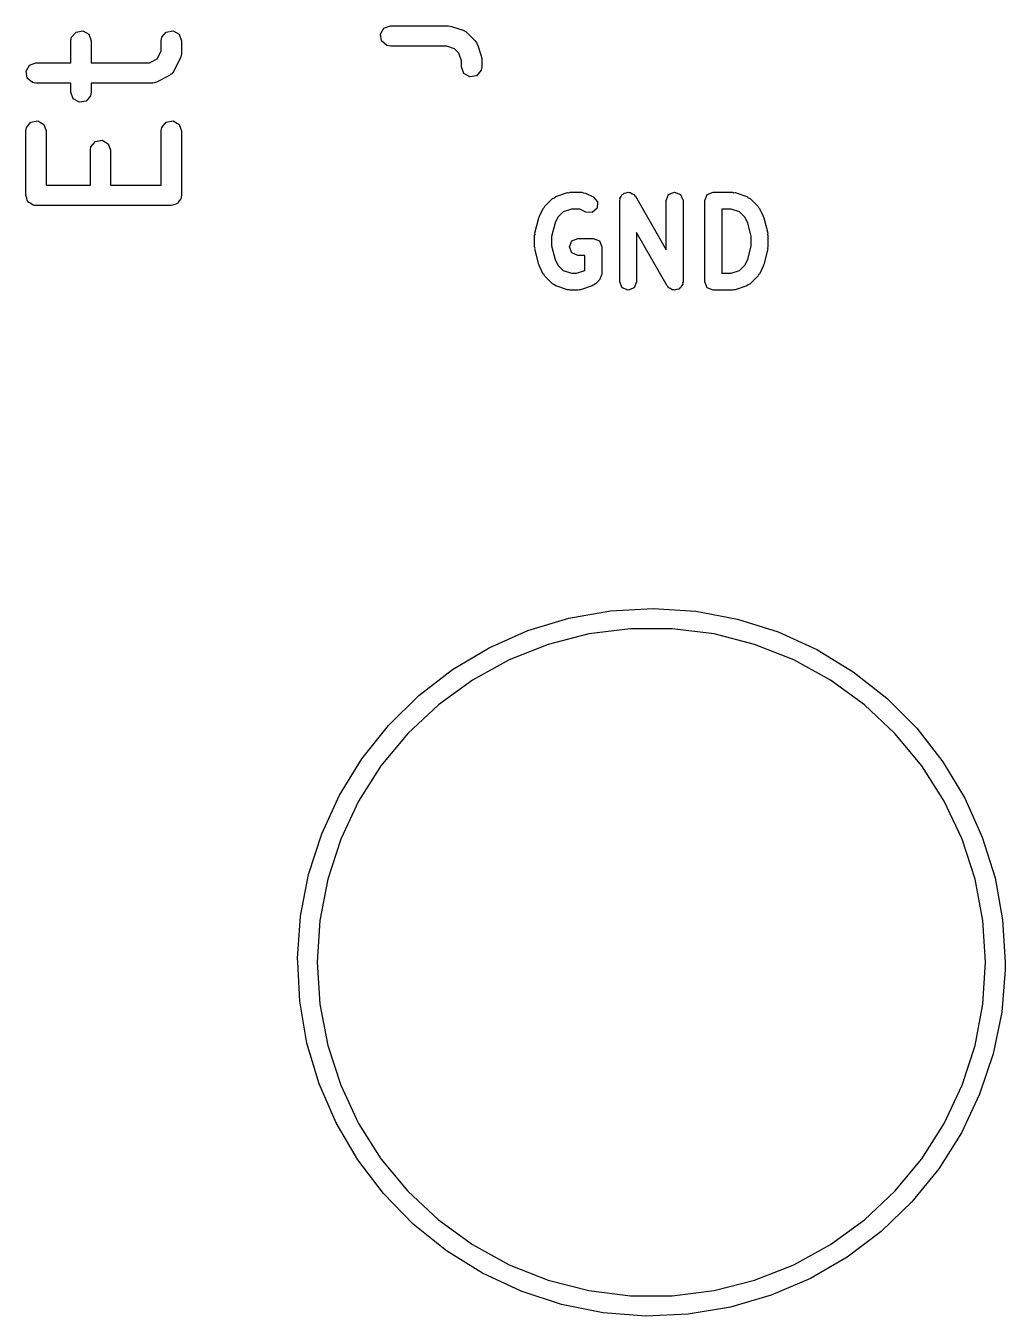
# Model space of a CAD drawing. Extents: x 83.4 to 116.6, y -116.6 to -83.4.
# Drawn here: x 109.38 to 116.61, y -116.61 to -107.08 of the extents above; entities that cross this region are included whole.
import ezdxf

# ---------------------------------------------------------------- set-up
doc = ezdxf.new("R2010")
doc.units = 0
doc.layers.add('BLACK', color=7, linetype='CONTINUOUS')

msp = doc.modelspace()

# ---------------------------------------------------------------- linework, layer by layer
at = {"layer": 'BLACK', "linetype": 'CONTINUOUS'}
for p, q in [((109.711, -107.19), (109.715, -107.165)), ((109.715, -107.165), (109.748, -107.126)), ((109.748, -107.126), (109.799, -107.117)), ((109.799, -107.117), (109.843, -107.142)), ((109.843, -107.142), (109.861, -107.19)), ((110.377, -107.19), (110.382, -107.165)), ((110.382, -107.165), (110.415, -107.126)), ((110.415, -107.126), (110.465, -107.117)), ((110.465, -107.117), (110.51, -107.142)), ((110.51, -107.142), (110.527, -107.19)), ((111.998, -107.142), (112.023, -107.098)), ((112.006, -107.192), (111.998, -107.142)), ((112.023, -107.098), (112.071, -107.08)), ((112.071, -107.08), (112.5, -107.08)), ((112.5, -107.08), (112.522, -107.084)), ((112.522, -107.084), (112.524, -107.084)), ((112.524, -107.084), (112.609, -107.112)), ((112.609, -107.112), (112.632, -107.125)), ((112.632, -107.125), (112.635, -107.129)), ((112.635, -107.129), (112.639, -107.131)), ((112.639, -107.131), (112.696, -107.188)), ((109.711, -107.354), (109.711, -107.19)), ((109.861, -107.19), (109.861, -107.354)), ((110.349, -107.325), (110.377, -107.268)), ((110.377, -107.268), (110.377, -107.19)), ((110.527, -107.19), (110.527, -107.286)), ((112.046, -107.225), (112.006, -107.192)), ((112.071, -107.23), (112.046, -107.225)), ((112.488, -107.23), (112.071, -107.23)), ((112.545, -107.249), (112.488, -107.23)), ((112.577, -107.281), (112.545, -107.249)), ((112.696, -107.188), (112.711, -107.209)), ((112.711, -107.209), (112.711, -107.213)), ((112.711, -107.213), (112.714, -107.217)), ((112.714, -107.217), (112.743, -107.303)), ((109.404, -107.371), (109.452, -107.354)), ((109.452, -107.354), (109.711, -107.354)), ((109.861, -107.354), (110.292, -107.354)), ((110.292, -107.354), (110.349, -107.325)), ((110.519, -107.319), (110.472, -107.414)), ((110.52, -107.315), (110.519, -107.319)), ((110.523, -107.311), (110.52, -107.315)), ((110.527, -107.286), (110.523, -107.311)), ((112.596, -107.339), (112.577, -107.281)), ((112.596, -107.384), (112.596, -107.339)), ((112.743, -107.303), (112.746, -107.325)), ((112.746, -107.325), (112.746, -107.326)), ((112.746, -107.326), (112.746, -107.384)), ((109.379, -107.416), (109.404, -107.371)), ((109.387, -107.466), (109.379, -107.416)), ((110.438, -107.448), (110.343, -107.496)), ((110.446, -107.44), (110.438, -107.448)), ((110.456, -107.435), (110.446, -107.44)), ((110.472, -107.414), (110.456, -107.435)), ((112.614, -107.432), (112.596, -107.384)), ((112.658, -107.457), (112.614, -107.432)), ((112.709, -107.449), (112.658, -107.457)), ((112.742, -107.409), (112.709, -107.449)), ((112.746, -107.384), (112.742, -107.409)), ((109.427, -107.499), (109.387, -107.466)), ((109.452, -107.504), (109.427, -107.499)), ((109.711, -107.504), (109.452, -107.504)), ((109.711, -107.571), (109.711, -107.504)), ((110.31, -107.504), (109.861, -107.504)), ((109.861, -107.504), (109.861, -107.571)), ((110.314, -107.502), (110.31, -107.504)), ((110.318, -107.503), (110.314, -107.502)), ((110.343, -107.496), (110.318, -107.503)), ((109.728, -107.62), (109.711, -107.571)), ((109.773, -107.645), (109.728, -107.62)), ((109.823, -107.636), (109.773, -107.645)), ((109.856, -107.597), (109.823, -107.636)), ((109.861, -107.571), (109.856, -107.597)), ((109.377, -107.857), (109.382, -107.831)), ((109.382, -107.831), (109.415, -107.792)), ((109.415, -107.792), (109.465, -107.783)), ((109.465, -107.783), (109.51, -107.809)), ((109.51, -107.809), (109.527, -107.857)), ((110.377, -107.857), (110.382, -107.831)), ((110.382, -107.831), (110.415, -107.792)), ((110.415, -107.792), (110.465, -107.783)), ((110.465, -107.783), (110.51, -107.809)), ((110.51, -107.809), (110.527, -107.857)), ((109.377, -108.333), (109.377, -107.857)), ((109.527, -107.857), (109.527, -108.258)), ((109.858, -107.974), (109.891, -107.935)), ((109.891, -107.935), (109.942, -107.926)), ((109.942, -107.926), (109.986, -107.952)), ((110.377, -108.258), (110.377, -107.857)), ((110.527, -107.857), (110.527, -108.333)), ((109.854, -108), (109.858, -107.974)), ((109.854, -108.258), (109.854, -108)), ((109.986, -107.952), (110.004, -108)), ((110.004, -108), (110.004, -108.258)), ((109.527, -108.258), (109.854, -108.258)), ((110.004, -108.258), (110.377, -108.258)), ((113.295, -108.341), (113.38, -108.312)), ((113.38, -108.312), (113.39, -108.313)), ((113.39, -108.313), (113.4, -108.309)), ((113.4, -108.309), (113.486, -108.309)), ((113.486, -108.309), (113.499, -108.314)), ((113.499, -108.314), (113.514, -108.316)), ((113.514, -108.316), (113.571, -108.344)), ((113.792, -108.324), (113.798, -108.317)), ((113.798, -108.317), (113.814, -108.315)), ((113.814, -108.315), (113.829, -108.309)), ((113.829, -108.309), (113.837, -108.312)), ((113.837, -108.312), (113.845, -108.311)), ((113.845, -108.311), (113.858, -108.321)), ((114.127, -108.327), (114.171, -108.309)), ((114.171, -108.309), (114.216, -108.327)), ((114.413, -108.327), (114.457, -108.309)), ((114.457, -108.309), (114.6, -108.309)), ((114.6, -108.309), (114.61, -108.313)), ((114.61, -108.313), (114.62, -108.312)), ((114.62, -108.312), (114.705, -108.341)), ((109.384, -108.352), (109.377, -108.333)), ((109.387, -108.371), (109.384, -108.352)), ((109.393, -108.375), (109.387, -108.371)), ((109.395, -108.382), (109.393, -108.375)), ((109.412, -108.391), (109.395, -108.382)), ((109.427, -108.404), (109.412, -108.391)), ((109.436, -108.406), (109.427, -108.404)), ((109.439, -108.407), (109.436, -108.406)), ((109.443, -108.407), (109.439, -108.407)), ((109.452, -108.408), (109.443, -108.407)), ((110.452, -108.408), (109.452, -108.408)), ((110.471, -108.402), (110.452, -108.408)), ((110.49, -108.398), (110.471, -108.402)), ((110.494, -108.393), (110.49, -108.398)), ((110.501, -108.391), (110.494, -108.393)), ((110.51, -108.374), (110.501, -108.391)), ((110.523, -108.359), (110.51, -108.374)), ((110.525, -108.349), (110.523, -108.359)), ((110.526, -108.346), (110.525, -108.349)), ((110.527, -108.333), (110.526, -108.343)), ((110.526, -108.343), (110.526, -108.346)), ((113.213, -108.413), (113.27, -108.356)), ((113.27, -108.356), (113.284, -108.35)), ((113.284, -108.35), (113.295, -108.341)), ((113.571, -108.344), (113.602, -108.38)), ((113.602, -108.38), (113.599, -108.428)), ((113.766, -108.371), (113.769, -108.363)), ((113.766, -108.971), (113.766, -108.371)), ((113.768, -108.355), (113.778, -108.342)), ((113.769, -108.363), (113.768, -108.355)), ((113.778, -108.342), (113.784, -108.327)), ((113.784, -108.327), (113.792, -108.324)), ((113.858, -108.321), (113.873, -108.327)), ((113.873, -108.327), (113.876, -108.335)), ((113.876, -108.335), (113.883, -108.34)), ((113.883, -108.34), (114.109, -108.736)), ((114.109, -108.371), (114.127, -108.327)), ((114.109, -108.736), (114.109, -108.371)), ((114.216, -108.327), (114.234, -108.371)), ((114.234, -108.371), (114.234, -108.971)), ((114.395, -108.371), (114.413, -108.327)), ((114.395, -108.971), (114.395, -108.371)), ((114.705, -108.341), (114.716, -108.35)), ((114.716, -108.35), (114.73, -108.356)), ((114.73, -108.356), (114.787, -108.413)), ((113.139, -108.613), (113.168, -108.499)), ((113.168, -108.499), (113.172, -108.493)), ((113.172, -108.493), (113.173, -108.486)), ((113.173, -108.486), (113.201, -108.429)), ((113.201, -108.429), (113.209, -108.422)), ((113.209, -108.422), (113.213, -108.413)), ((113.309, -108.494), (113.288, -108.536)), ((113.348, -108.455), (113.309, -108.494)), ((113.41, -108.434), (113.348, -108.455)), ((113.471, -108.434), (113.41, -108.434)), ((113.515, -108.456), (113.471, -108.434)), ((113.563, -108.459), (113.515, -108.456)), ((113.599, -108.428), (113.563, -108.459)), ((114.52, -108.434), (114.52, -108.909)), ((114.59, -108.434), (114.52, -108.434)), ((114.652, -108.455), (114.59, -108.434)), ((114.691, -108.494), (114.652, -108.455)), ((114.712, -108.536), (114.691, -108.494)), ((114.787, -108.413), (114.791, -108.422)), ((114.791, -108.422), (114.799, -108.429)), ((114.799, -108.429), (114.827, -108.486)), ((114.827, -108.486), (114.828, -108.493)), ((114.828, -108.493), (114.832, -108.499)), ((114.832, -108.499), (114.861, -108.613)), ((113.288, -108.536), (113.262, -108.636)), ((114.737, -108.636), (114.712, -108.536)), ((113.137, -108.629), (113.141, -108.621)), ((113.137, -108.714), (113.137, -108.629)), ((113.141, -108.621), (113.139, -108.613)), ((113.262, -108.636), (113.262, -108.707)), ((113.395, -108.714), (113.413, -108.67)), ((113.413, -108.67), (113.457, -108.652)), ((113.457, -108.652), (113.571, -108.652)), ((113.571, -108.652), (113.616, -108.67)), ((113.616, -108.67), (113.634, -108.714)), ((114.117, -109.002), (113.891, -108.607)), ((113.891, -108.607), (113.891, -108.971)), ((114.737, -108.707), (114.737, -108.636)), ((114.861, -108.613), (114.859, -108.621)), ((114.859, -108.621), (114.862, -108.629)), ((114.862, -108.629), (114.862, -108.714)), ((113.141, -108.722), (113.137, -108.714)), ((113.139, -108.729), (113.141, -108.722)), ((113.168, -108.844), (113.139, -108.729)), ((113.262, -108.707), (113.288, -108.807)), ((113.413, -108.758), (113.395, -108.714)), ((113.457, -108.777), (113.413, -108.758)), ((113.509, -108.777), (113.457, -108.777)), ((113.509, -108.888), (113.509, -108.777)), ((113.634, -108.714), (113.634, -108.914)), ((114.712, -108.807), (114.737, -108.707)), ((114.861, -108.729), (114.832, -108.844)), ((114.862, -108.714), (114.859, -108.722)), ((114.859, -108.722), (114.861, -108.729)), ((113.172, -108.849), (113.168, -108.844)), ((113.173, -108.857), (113.172, -108.849)), ((113.201, -108.914), (113.173, -108.857)), ((113.288, -108.807), (113.309, -108.849)), ((113.309, -108.849), (113.348, -108.888)), ((113.348, -108.888), (113.41, -108.909)), ((113.447, -108.909), (113.509, -108.888)), ((114.59, -108.909), (114.652, -108.888)), ((114.652, -108.888), (114.691, -108.849)), ((114.691, -108.849), (114.712, -108.807)), ((114.827, -108.857), (114.799, -108.914)), ((114.828, -108.849), (114.827, -108.857)), ((114.832, -108.844), (114.828, -108.849)), ((113.209, -108.92), (113.201, -108.914)), ((113.213, -108.93), (113.209, -108.92)), ((113.27, -108.987), (113.213, -108.93)), ((113.41, -108.909), (113.447, -108.909)), ((113.616, -108.958), (113.587, -108.987)), ((113.629, -108.927), (113.616, -108.958)), ((113.634, -108.914), (113.629, -108.927)), ((113.784, -109.016), (113.766, -108.971)), ((113.891, -108.971), (113.873, -109.016)), ((114.234, -108.971), (114.231, -108.979)), ((114.231, -108.979), (114.232, -108.988)), ((114.413, -109.016), (114.395, -108.971)), ((114.52, -108.909), (114.59, -108.909)), ((114.787, -108.93), (114.73, -108.987)), ((114.791, -108.92), (114.787, -108.93)), ((114.799, -108.914), (114.791, -108.92)), ((113.284, -108.993), (113.27, -108.987)), ((113.295, -109.002), (113.284, -108.993)), ((113.38, -109.031), (113.295, -109.002)), ((113.39, -109.03), (113.38, -109.031)), ((113.4, -109.034), (113.39, -109.03)), ((113.457, -109.034), (113.4, -109.034)), ((113.467, -109.03), (113.457, -109.034)), ((113.477, -109.031), (113.467, -109.03)), ((113.563, -109.002), (113.477, -109.031)), ((113.574, -108.993), (113.563, -109.002)), ((113.587, -108.987), (113.574, -108.993)), ((113.829, -109.034), (113.784, -109.016)), ((113.873, -109.016), (113.829, -109.034)), ((114.124, -109.008), (114.117, -109.002)), ((114.127, -109.016), (114.124, -109.008)), ((114.142, -109.022), (114.127, -109.016)), ((114.155, -109.032), (114.142, -109.022)), ((114.163, -109.031), (114.155, -109.032)), ((114.171, -109.034), (114.163, -109.031)), ((114.186, -109.028), (114.171, -109.034)), ((114.202, -109.026), (114.186, -109.028)), ((114.208, -109.019), (114.202, -109.026)), ((114.216, -109.016), (114.208, -109.019)), ((114.222, -109.001), (114.216, -109.016)), ((114.232, -108.988), (114.222, -109.001)), ((114.457, -109.034), (114.413, -109.016)), ((114.6, -109.034), (114.457, -109.034)), ((114.61, -109.03), (114.6, -109.034)), ((114.62, -109.031), (114.61, -109.03)), ((114.705, -109.002), (114.62, -109.031)), ((114.716, -108.993), (114.705, -109.002)), ((114.73, -108.987), (114.716, -108.993)), ((113.088, -111.549), (113.39, -111.457)), ((113.39, -111.457), (113.699, -111.402)), ((113.699, -111.402), (114.014, -111.385)), ((114.014, -111.385), (114.328, -111.406)), ((114.328, -111.406), (114.637, -111.464)), ((114.637, -111.464), (114.937, -111.559)), ((112.801, -111.676), (113.088, -111.549)), ((113.845, -111.535), (113.537, -111.574)), ((114.155, -111.535), (113.845, -111.535)), ((114.463, -111.574), (114.155, -111.535)), ((114.937, -111.559), (115.224, -111.689)), ((113.237, -111.651), (112.948, -111.765)), ((113.537, -111.574), (113.237, -111.651)), ((114.763, -111.651), (114.463, -111.574)), ((115.052, -111.765), (114.763, -111.651)), ((112.53, -111.837), (112.801, -111.676)), ((115.224, -111.689), (115.492, -111.853)), ((112.281, -112.029), (112.53, -111.837)), ((112.948, -111.765), (112.677, -111.915)), ((115.323, -111.915), (115.052, -111.765)), ((112.677, -111.915), (112.426, -112.097)), ((115.574, -112.097), (115.323, -111.915)), ((115.492, -111.853), (115.74, -112.048)), ((112.057, -112.25), (112.281, -112.029)), ((112.426, -112.097), (112.2, -112.309)), ((115.8, -112.309), (115.574, -112.097)), ((115.74, -112.048), (115.962, -112.271)), ((111.861, -112.496), (112.057, -112.25)), ((112.2, -112.309), (112.002, -112.548)), ((115.998, -112.548), (115.8, -112.309)), ((115.962, -112.271), (116.155, -112.519)), ((111.695, -112.764), (111.861, -112.496)), ((112.002, -112.548), (111.836, -112.81)), ((116.164, -112.81), (115.998, -112.548)), ((116.155, -112.519), (116.317, -112.788)), ((111.564, -113.05), (111.695, -112.764)), ((116.317, -112.788), (116.446, -113.076)), ((111.836, -112.81), (111.704, -113.091)), ((116.296, -113.091), (116.164, -112.81)), ((111.467, -113.35), (111.564, -113.05)), ((116.446, -113.076), (116.54, -113.376)), ((111.704, -113.091), (111.608, -113.386)), ((116.392, -113.386), (116.296, -113.091)), ((111.407, -113.659), (111.467, -113.35)), ((111.608, -113.386), (111.55, -113.69)), ((116.45, -113.69), (116.392, -113.386)), ((116.54, -113.376), (116.596, -113.686)), ((111.385, -113.973), (111.407, -113.659)), ((111.55, -113.69), (111.53, -114)), ((116.47, -114), (116.45, -113.69)), ((116.596, -113.686), (116.615, -114)), ((111.387, -114), (111.385, -113.973)), ((111.401, -114.287), (111.387, -114)), ((111.53, -114), (111.55, -114.31)), ((116.45, -114.31), (116.47, -114)), ((116.615, -114), (116.614, -114.055)), ((116.614, -114.055), (116.589, -114.368)), ((111.454, -114.597), (111.401, -114.287)), ((111.55, -114.31), (111.608, -114.614)), ((116.392, -114.614), (116.45, -114.31)), ((116.589, -114.368), (116.526, -114.677)), ((111.544, -114.899), (111.454, -114.597)), ((111.608, -114.614), (111.704, -114.909)), ((116.296, -114.909), (116.392, -114.614)), ((116.526, -114.677), (116.426, -114.975)), ((111.67, -115.187), (111.544, -114.899)), ((111.704, -114.909), (111.836, -115.19)), ((116.164, -115.19), (116.296, -114.909)), ((116.426, -114.975), (116.292, -115.26)), ((111.83, -115.459), (111.67, -115.187)), ((111.836, -115.19), (112.002, -115.452)), ((115.998, -115.452), (116.164, -115.19)), ((116.292, -115.26), (116.124, -115.526)), ((112.02, -115.709), (111.83, -115.459)), ((112.002, -115.452), (112.2, -115.691)), ((115.8, -115.691), (115.998, -115.452)), ((116.124, -115.526), (115.925, -115.77)), ((112.24, -115.934), (112.02, -115.709)), ((112.2, -115.691), (112.426, -115.903)), ((115.574, -115.903), (115.8, -115.691)), ((115.925, -115.77), (115.698, -115.988)), ((112.485, -116.132), (112.24, -115.934)), ((112.426, -115.903), (112.677, -116.085)), ((115.323, -116.085), (115.574, -115.903)), ((115.698, -115.988), (115.447, -116.178)), ((112.752, -116.298), (112.485, -116.132)), ((112.677, -116.085), (112.948, -116.235)), ((115.052, -116.235), (115.323, -116.085)), ((115.447, -116.178), (115.175, -116.336)), ((113.037, -116.431), (112.752, -116.298)), ((112.948, -116.235), (113.237, -116.349)), ((114.763, -116.349), (115.052, -116.235)), ((113.237, -116.349), (113.537, -116.426)), ((114.463, -116.426), (114.763, -116.349)), ((115.175, -116.336), (114.886, -116.46)), ((113.336, -116.529), (113.037, -116.431)), ((113.537, -116.426), (113.845, -116.465)), ((113.845, -116.465), (114.155, -116.465)), ((114.155, -116.465), (114.463, -116.426)), ((114.886, -116.46), (114.584, -116.549)), ((113.645, -116.591), (113.336, -116.529)), ((113.959, -116.615), (113.645, -116.591)), ((114.273, -116.601), (113.959, -116.615)), ((114.584, -116.549), (114.273, -116.601))]:
    msp.add_line(p, q, dxfattribs=at)

doc.saveas('drawing.dxf')
